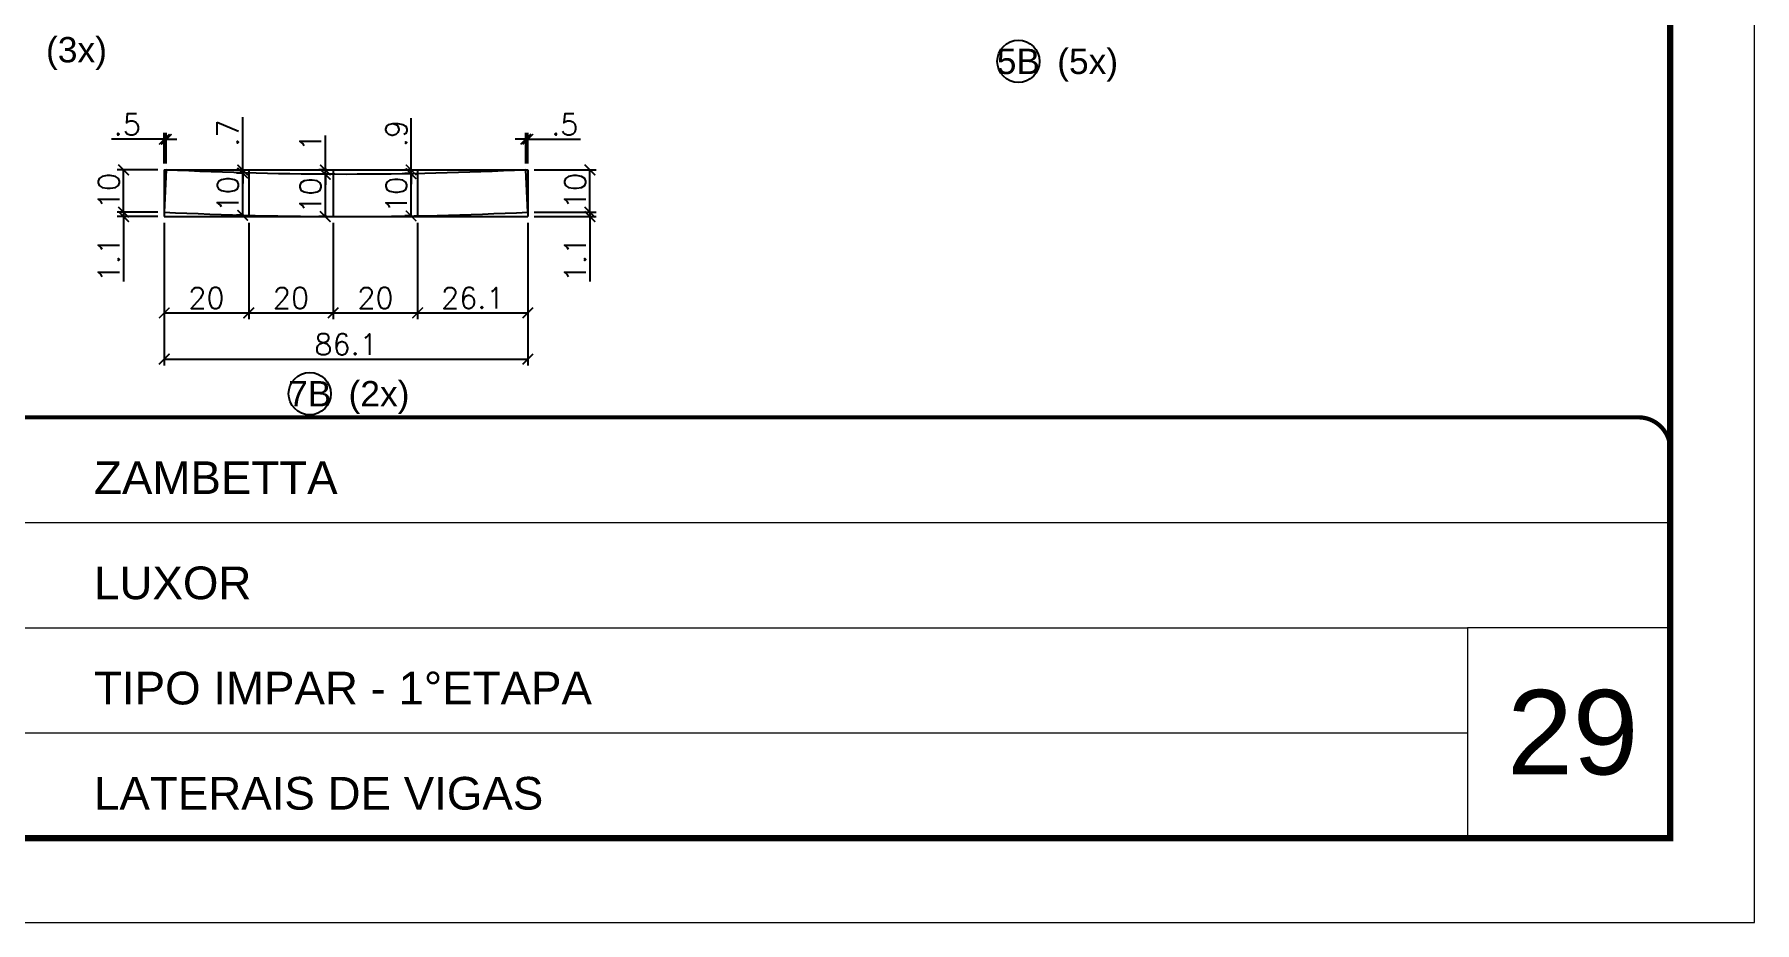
# Model space of a CAD drawing. Extents: x 3309 to 9563, y -2522 to 14608.
# Drawn here: x 3980 to 4794, y 5518 to 5938 of the extents above; entities that cross this region are included whole.
import ezdxf
from ezdxf.enums import TextEntityAlignment as Align

# ---------------------------------------------------------------- set-up
doc = ezdxf.new("R2010")
doc.units = 0
doc.header["$PDMODE"] = 35
doc.header["$PDSIZE"] = -10
doc.linetypes.add('CONTINUO', pattern=[0])
doc.linetypes.add('DASHED', pattern=[0.75, 0.5, -0.25])
for name, color, linetype, lineweight in [('CARIMBO', 255, 'Continuous', 9), ('Folhas', 255, 'Continuous', 9), ('SARRAFO DE PRESSAO', 251, 'DASHED', 9)]:
    doc.layers.add(name, color=color, linetype=linetype, lineweight=lineweight)
doc.layers.add('COTA', color=241, linetype='Continuous')
doc.layers.add('Romaneio', color=10, linetype='Continuous')
doc.styles.add('ARIAL', font='arial.ttf')
doc.styles.add('Romans', font='romans.shx')
doc.dimstyles.new('Cota Seção (2x)', dxfattribs={"dimtxt": 10, "dimasz": 5, "dimexe": 3, "dimexo": 3, "dimgap": 2, "dimtad": 3, "dimdec": 1, "dimlfac": 0.5, "dimzin": 12, "dimdsep": 46, "dimtxsty": 'Romans', "dimblk": 'ARCHTICK', "dimcen": 0, "dimclrd": 4, "dimclre": 4, "dimclrt": 1, "dimadec": 1, "dimazin": 3, "dimtfac": 1, "dimtdec": 1, "dimtmove": 0, "dimatfit": 3, "dimldrblk": 'OBLIQUE', "dimfxl": 1, "dimtolj": 1, "dimtzin": 12, "dimarcsym": 0})

# ---------------------------------------------------------------- blocks, each defined once
blk = doc.blocks.new('9999999999')
at = {"color": 30, "linetype": 'CONTINUO'}
for p, q in [((98564.56, 34379.64), (99583.98, 34379.64)), ((98564.56, 34329.83), (99487.98, 34329.83)), ((99583.98, 34329.83), (99487.98, 34329.83)), ((99487.98, 34329.83), (99487.98, 34230.21)), ((98564.56, 34280.02), (99487.98, 34280.02))]:
    blk.add_line(p, q, dxfattribs=at)
at = {"color": 30, "linetype": 'CONTINUO', "const_width": 2}
blk.add_lwpolyline([(99583.98, 34230.21), (99583.98, 34414.45, 0.414214), (99568.98, 34429.45), (98228.98, 34429.45, 0.414214), (98213.98, 34414.45), (98213.98, 34245.21, 0.414214), (98228.98, 34230.21), (99583.98, 34230.21)], format="xyb", dxfattribs=at)
at = {"layer": 'Folhas'}
blk.add_lwpolyline([(98138.98, 34190.21), (99623.98, 34190.21), (99623.98, 35240.21), (98138.98, 35240.21)], close=True, dxfattribs=at)
at = {"layer": 'Folhas', "color": 30, "const_width": 3}
blk.add_lwpolyline([(98213.98, 34230.21), (99583.98, 34230.21), (99583.98, 35200.21), (98213.98, 35200.21)], close=True, dxfattribs=at)
at = {"color": 7, "linetype": 'Continuous', "ltscale": 5, "style": 'ARIAL'}
for s, height, p in [('ZAMBETTA', 15.483, (98837.68, 34393.13)), ('LUXOR', 15.483, (98837.68, 34343.32)), ('TIPO IMPAR - 1°ETAPA', 15.4829, (98837.68, 34293.51)), ('LATERAIS DE VIGAS', 15.4829, (98837.68, 34243.7))]:
    blk.add_text(s, height=height, dxfattribs=at).set_placement(p)
blk = doc.blocks.new('_ArchTick')
at = {"color": 0, "linetype": 'ByBlock', "const_width": 0.15}
blk.add_lwpolyline([(-0.5, -0.5), (0.5, 0.5)], dxfattribs=at)
blk = doc.blocks.new('*D3406')
at = {"layer": 'COTA', "color": 4, "lineweight": -2, "transparency": 16777216}
for p, q in [((4041.31, 5849.14), (4041.31, 5781.66)), ((4213.49, 5849.14), (4213.49, 5781.66)), ((4041.31, 5784.66), (4213.49, 5784.66))]:
    blk.add_line(p, q, dxfattribs=at)
at = {"layer": 'Defpoints', "color": 0, "transparency": 16777216}
for p in [(4041.31, 5852.14), (4213.49, 5852.14), (4213.49, 5784.66)]:
    blk.add_point(p, dxfattribs=at)
at = {"layer": 'COTA', "color": 4, "lineweight": -2, "transparency": 16777216, "xscale": 5, "yscale": 5, "zscale": 5, "rotation": 180}
blk.add_blockref('_ArchTick', (4041.31, 5784.66), dxfattribs=at)
at = {"layer": 'COTA', "color": 4, "lineweight": -2, "transparency": 16777216, "xscale": 5, "yscale": 5, "zscale": 5}
blk.add_blockref('_ArchTick', (4213.49, 5784.66), dxfattribs=at)
at = {"layer": 'COTA', "color": 1, "transparency": 16777216, "insert": (4127.4, 5791.66), "char_height": 10, "attachment_point": 5, "style": 'Romans'}
blk.add_mtext('\\A1;86.1', dxfattribs=at)
blk = doc.blocks.new('_Oblique')
at = {"color": 0, "linetype": 'ByBlock', "lineweight": -2}
blk.add_line((-0.5, -0.5), (0.5, 0.5), dxfattribs=at)
blk = doc.blocks.new('*D3407')
at = {"layer": 'COTA', "color": 4, "lineweight": -2, "transparency": 16777216}
for p, q in [((4041.31, 5849.14), (4041.31, 5803.54)), ((4081.31, 5849.14), (4081.31, 5803.54)), ((4041.31, 5806.54), (4081.31, 5806.54))]:
    blk.add_line(p, q, dxfattribs=at)
at = {"layer": 'Defpoints', "color": 0, "transparency": 16777216}
for p in [(4041.31, 5852.14), (4081.31, 5852.14), (4081.31, 5806.54)]:
    blk.add_point(p, dxfattribs=at)
at = {"layer": 'COTA', "color": 4, "lineweight": -2, "transparency": 16777216, "xscale": 5, "yscale": 5, "zscale": 5, "rotation": 180}
blk.add_blockref('_ArchTick', (4041.31, 5806.54), dxfattribs=at)
at = {"layer": 'COTA', "color": 4, "lineweight": -2, "transparency": 16777216, "xscale": 5, "yscale": 5, "zscale": 5}
blk.add_blockref('_ArchTick', (4081.31, 5806.54), dxfattribs=at)
at = {"layer": 'COTA', "color": 1, "transparency": 16777216, "insert": (4061.31, 5813.54), "char_height": 10, "attachment_point": 5, "style": 'Romans'}
blk.add_mtext('\\A1;20', dxfattribs=at)
blk = doc.blocks.new('*D3408')
at = {"layer": 'COTA', "color": 4, "lineweight": -2, "transparency": 16777216}
for p, q in [((4081.31, 5849.14), (4081.31, 5803.54)), ((4121.31, 5849.14), (4121.31, 5803.54)), ((4081.31, 5806.54), (4121.31, 5806.54))]:
    blk.add_line(p, q, dxfattribs=at)
at = {"layer": 'Defpoints', "color": 0, "transparency": 16777216}
for p in [(4081.31, 5852.14), (4121.31, 5852.14), (4121.31, 5806.54)]:
    blk.add_point(p, dxfattribs=at)
at = {"layer": 'COTA', "color": 4, "lineweight": -2, "transparency": 16777216, "xscale": 5, "yscale": 5, "zscale": 5, "rotation": 180}
blk.add_blockref('_ArchTick', (4081.31, 5806.54), dxfattribs=at)
at = {"layer": 'COTA', "color": 4, "lineweight": -2, "transparency": 16777216, "xscale": 5, "yscale": 5, "zscale": 5}
blk.add_blockref('_ArchTick', (4121.31, 5806.54), dxfattribs=at)
at = {"layer": 'COTA', "color": 1, "transparency": 16777216, "insert": (4101.31, 5813.54), "char_height": 10, "attachment_point": 5, "style": 'Romans'}
blk.add_mtext('\\A1;20', dxfattribs=at)
blk = doc.blocks.new('*D3409')
at = {"layer": 'COTA', "color": 4, "lineweight": -2, "transparency": 16777216}
for p, q in [((4121.31, 5849.14), (4121.31, 5803.54)), ((4161.31, 5849.14), (4161.31, 5803.54)), ((4121.31, 5806.54), (4161.31, 5806.54))]:
    blk.add_line(p, q, dxfattribs=at)
at = {"layer": 'Defpoints', "color": 0, "transparency": 16777216}
for p in [(4121.31, 5852.14), (4161.31, 5852.14), (4161.31, 5806.54)]:
    blk.add_point(p, dxfattribs=at)
at = {"layer": 'COTA', "color": 4, "lineweight": -2, "transparency": 16777216, "xscale": 5, "yscale": 5, "zscale": 5, "rotation": 180}
blk.add_blockref('_ArchTick', (4121.31, 5806.54), dxfattribs=at)
at = {"layer": 'COTA', "color": 4, "lineweight": -2, "transparency": 16777216, "xscale": 5, "yscale": 5, "zscale": 5}
blk.add_blockref('_ArchTick', (4161.31, 5806.54), dxfattribs=at)
at = {"layer": 'COTA', "color": 1, "transparency": 16777216, "insert": (4141.31, 5813.54), "char_height": 10, "attachment_point": 5, "style": 'Romans'}
blk.add_mtext('\\A1;20', dxfattribs=at)
blk = doc.blocks.new('*D3410')
at = {"layer": 'COTA', "color": 4, "lineweight": -2, "transparency": 16777216}
for p, q in [((4161.31, 5849.14), (4161.31, 5803.54)), ((4213.49, 5849.14), (4213.49, 5803.54)), ((4161.31, 5806.54), (4213.49, 5806.54))]:
    blk.add_line(p, q, dxfattribs=at)
at = {"layer": 'Defpoints', "color": 0, "transparency": 16777216}
for p in [(4161.31, 5852.14), (4213.49, 5852.14), (4213.49, 5806.54)]:
    blk.add_point(p, dxfattribs=at)
at = {"layer": 'COTA', "color": 4, "lineweight": -2, "transparency": 16777216, "xscale": 5, "yscale": 5, "zscale": 5, "rotation": 180}
blk.add_blockref('_ArchTick', (4161.31, 5806.54), dxfattribs=at)
at = {"layer": 'COTA', "color": 4, "lineweight": -2, "transparency": 16777216, "xscale": 5, "yscale": 5, "zscale": 5}
blk.add_blockref('_ArchTick', (4213.49, 5806.54), dxfattribs=at)
at = {"layer": 'COTA', "color": 1, "transparency": 16777216, "insert": (4187.4, 5813.54), "char_height": 10, "attachment_point": 5, "style": 'Romans'}
blk.add_mtext('\\A1;26.1', dxfattribs=at)
blk = doc.blocks.new('*D3411')
at = {"layer": 'COTA', "color": 4, "lineweight": -2, "transparency": 16777216}
for p, q in [((4022.06, 5854.24), (4022.06, 5859.24)), ((4038.31, 5854.24), (4019.06, 5854.24)), ((4038.31, 5852.14), (4019.06, 5852.14)), ((4022.06, 5854.24), (4022.06, 5852.14)), ((4022.06, 5852.14), (4022.06, 5821.47))]:
    blk.add_line(p, q, dxfattribs=at)
at = {"layer": 'Defpoints', "color": 0, "transparency": 16777216}
for p in [(4022.06, 5852.14), (4041.31, 5854.24), (4041.31, 5852.14)]:
    blk.add_point(p, dxfattribs=at)
at = {"layer": 'COTA', "color": 4, "lineweight": -2, "transparency": 16777216, "xscale": 5, "yscale": 5, "zscale": 5}
for p, rotation in [((4022.06, 5854.24), 270), ((4022.06, 5852.14), 90)]:
    blk.add_blockref('_ArchTick', p, dxfattribs=dict(at, rotation=rotation))
at = {"layer": 'COTA', "color": 1, "transparency": 16777216, "insert": (4015.06, 5831.8), "char_height": 10, "attachment_point": 5, "rotation": 90, "style": 'Romans'}
blk.add_mtext('\\A1;1.1', dxfattribs=at)
blk = doc.blocks.new('*D3412')
at = {"layer": 'COTA', "color": 4, "lineweight": -2, "transparency": 16777216}
for p, q in [((4038.31, 5874.22), (4019.06, 5874.22)), ((4022.06, 5854.24), (4022.06, 5874.22)), ((4038.31, 5854.24), (4019.06, 5854.24))]:
    blk.add_line(p, q, dxfattribs=at)
at = {"layer": 'Defpoints', "color": 0, "transparency": 16777216}
for p in [(4022.06, 5874.22), (4041.31, 5874.22), (4041.31, 5854.24)]:
    blk.add_point(p, dxfattribs=at)
at = {"layer": 'COTA', "color": 4, "lineweight": -2, "transparency": 16777216, "xscale": 5, "yscale": 5, "zscale": 5}
for p, rotation in [((4022.06, 5874.22), 90), ((4022.06, 5854.24), 270)]:
    blk.add_blockref('_ArchTick', p, dxfattribs=dict(at, rotation=rotation))
at = {"layer": 'COTA', "color": 1, "transparency": 16777216, "insert": (4015.06, 5864.23), "char_height": 10, "attachment_point": 5, "rotation": 90, "style": 'Romans'}
blk.add_mtext('\\A1;10', dxfattribs=at)
blk = doc.blocks.new('*D3413')
at = {"layer": 'COTA', "color": 4, "lineweight": -2, "transparency": 16777216}
for p, q in [((4242.87, 5854.24), (4242.87, 5859.24)), ((4216.49, 5852.14), (4245.87, 5852.14)), ((4216.52, 5854.24), (4245.87, 5854.24)), ((4242.87, 5854.24), (4242.87, 5852.14)), ((4242.87, 5852.14), (4242.87, 5821.47))]:
    blk.add_line(p, q, dxfattribs=at)
at = {"layer": 'Defpoints', "color": 0, "transparency": 16777216}
for p in [(4213.49, 5852.14), (4213.52, 5854.24), (4242.87, 5852.14)]:
    blk.add_point(p, dxfattribs=at)
at = {"layer": 'COTA', "color": 4, "lineweight": -2, "transparency": 16777216, "xscale": 5, "yscale": 5, "zscale": 5}
for p, rotation in [((4242.87, 5854.24), 270), ((4242.87, 5852.14), 90)]:
    blk.add_blockref('_ArchTick', p, dxfattribs=dict(at, rotation=rotation))
at = {"layer": 'COTA', "color": 1, "transparency": 16777216, "insert": (4235.87, 5831.8), "char_height": 10, "attachment_point": 5, "rotation": 90, "style": 'Romans'}
blk.add_mtext('\\A1;1.1', dxfattribs=at)
blk = doc.blocks.new('*D3414')
at = {"layer": 'COTA', "color": 4, "lineweight": -2, "transparency": 16777216}
for p, q in [((4216.52, 5874.22), (4245.87, 5874.22)), ((4242.87, 5854.24), (4242.87, 5874.22)), ((4216.52, 5854.24), (4245.87, 5854.24))]:
    blk.add_line(p, q, dxfattribs=at)
at = {"layer": 'Defpoints', "color": 0, "transparency": 16777216}
for p in [(4213.52, 5874.22), (4242.87, 5874.22), (4213.52, 5854.24)]:
    blk.add_point(p, dxfattribs=at)
at = {"layer": 'COTA', "color": 4, "lineweight": -2, "transparency": 16777216, "xscale": 5, "yscale": 5, "zscale": 5}
for p, rotation in [((4242.87, 5874.22), 90), ((4242.87, 5854.24), 270)]:
    blk.add_blockref('_ArchTick', p, dxfattribs=dict(at, rotation=rotation))
at = {"layer": 'COTA', "color": 1, "transparency": 16777216, "insert": (4235.87, 5864.23), "char_height": 10, "attachment_point": 5, "rotation": 90, "style": 'Romans'}
blk.add_mtext('\\A1;10', dxfattribs=at)
blk = doc.blocks.new('*D3415')
at = {"layer": 'COTA', "color": 4, "lineweight": -2, "transparency": 16777216}
for p, q in [((4041.31, 5877.26), (4041.31, 5891.75)), ((4042.28, 5877.22), (4042.28, 5891.75)), ((4041.31, 5888.75), (4016.35, 5888.75)), ((4042.28, 5888.75), (4041.31, 5888.75)), ((4042.28, 5888.75), (4047.28, 5888.75))]:
    blk.add_line(p, q, dxfattribs=at)
at = {"layer": 'Defpoints', "color": 0, "transparency": 16777216}
for p in [(4041.31, 5888.75), (4041.31, 5874.26), (4042.28, 5874.22)]:
    blk.add_point(p, dxfattribs=at)
at = {"layer": 'COTA', "color": 4, "lineweight": -2, "transparency": 16777216, "xscale": 5, "yscale": 5, "zscale": 5}
blk.add_blockref('_ArchTick', (4041.31, 5888.75), dxfattribs=at)
at = {"layer": 'COTA', "color": 4, "lineweight": -2, "transparency": 16777216, "xscale": 5, "yscale": 5, "zscale": 5, "rotation": 180}
blk.add_blockref('_ArchTick', (4042.28, 5888.75), dxfattribs=at)
at = {"layer": 'COTA', "color": 1, "transparency": 16777216, "insert": (4023.83, 5895.75), "char_height": 10, "attachment_point": 5, "style": 'Romans'}
blk.add_mtext('\\A1;.5', dxfattribs=at)
blk = doc.blocks.new('*D3416')
at = {"layer": 'COTA', "color": 4, "lineweight": -2, "transparency": 16777216}
for p, q in [((4078.31, 5872.75), (4075.45, 5872.75)), ((4078.45, 5852.74), (4078.45, 5872.75)), ((4078.31, 5852.74), (4075.45, 5852.74))]:
    blk.add_line(p, q, dxfattribs=at)
at = {"layer": 'Defpoints', "color": 0, "transparency": 16777216}
for p in [(4078.45, 5872.75), (4081.31, 5872.75), (4081.31, 5852.74)]:
    blk.add_point(p, dxfattribs=at)
at = {"layer": 'COTA', "color": 4, "lineweight": -2, "transparency": 16777216, "xscale": 5, "yscale": 5, "zscale": 5}
for p, rotation in [((4078.45, 5872.75), 90), ((4078.45, 5852.74), 270)]:
    blk.add_blockref('_ArchTick', p, dxfattribs=dict(at, rotation=rotation))
at = {"layer": 'COTA', "color": 1, "transparency": 16777216, "insert": (4071.45, 5862.74), "char_height": 10, "attachment_point": 5, "rotation": 90, "style": 'Romans'}
blk.add_mtext('\\A1;10', dxfattribs=at)
blk = doc.blocks.new('*D3417')
at = {"layer": 'COTA', "color": 4, "lineweight": -2, "transparency": 16777216}
for p, q in [((4078.45, 5874.22), (4078.45, 5899.17)), ((4078.31, 5874.22), (4075.45, 5874.22)), ((4078.45, 5872.75), (4078.45, 5874.22)), ((4078.31, 5872.75), (4075.45, 5872.75)), ((4078.45, 5872.75), (4078.45, 5867.75))]:
    blk.add_line(p, q, dxfattribs=at)
at = {"layer": 'Defpoints', "color": 0, "transparency": 16777216}
for p in [(4078.45, 5874.22), (4081.31, 5874.22), (4081.31, 5872.75)]:
    blk.add_point(p, dxfattribs=at)
at = {"layer": 'COTA', "color": 4, "lineweight": -2, "transparency": 16777216, "xscale": 5, "yscale": 5, "zscale": 5}
for p, rotation in [((4078.45, 5874.22), 270), ((4078.45, 5872.75), 90)]:
    blk.add_blockref('_ArchTick', p, dxfattribs=dict(at, rotation=rotation))
at = {"layer": 'COTA', "color": 1, "transparency": 16777216, "insert": (4071.45, 5891.69), "char_height": 10, "attachment_point": 5, "rotation": 90, "style": 'Romans'}
blk.add_mtext('\\A1;.7', dxfattribs=at)
blk = doc.blocks.new('*D3418')
at = {"layer": 'COTA', "color": 4, "lineweight": -2, "transparency": 16777216}
for p, q in [((4118.31, 5872.15), (4114.59, 5872.15)), ((4117.59, 5852.15), (4117.59, 5872.15)), ((4118.31, 5852.15), (4114.59, 5852.15))]:
    blk.add_line(p, q, dxfattribs=at)
at = {"layer": 'Defpoints', "color": 0, "transparency": 16777216}
for p in [(4117.59, 5872.15), (4121.31, 5872.15), (4121.31, 5852.15)]:
    blk.add_point(p, dxfattribs=at)
at = {"layer": 'COTA', "color": 4, "lineweight": -2, "transparency": 16777216, "xscale": 5, "yscale": 5, "zscale": 5}
for p, rotation in [((4117.59, 5872.15), 90), ((4117.59, 5852.15), 270)]:
    blk.add_blockref('_ArchTick', p, dxfattribs=dict(at, rotation=rotation))
at = {"layer": 'COTA', "color": 1, "transparency": 16777216, "insert": (4110.59, 5862.15), "char_height": 10, "attachment_point": 5, "rotation": 90, "style": 'Romans'}
blk.add_mtext('\\A1;10', dxfattribs=at)
blk = doc.blocks.new('*D3419')
at = {"layer": 'COTA', "color": 4, "lineweight": -2, "transparency": 16777216}
for p, q in [((4117.59, 5874.22), (4117.59, 5890.6)), ((4118.31, 5874.22), (4114.59, 5874.22)), ((4117.59, 5872.15), (4117.59, 5874.22)), ((4118.31, 5872.15), (4114.59, 5872.15)), ((4117.59, 5872.15), (4117.59, 5867.15))]:
    blk.add_line(p, q, dxfattribs=at)
at = {"layer": 'Defpoints', "color": 0, "transparency": 16777216}
for p in [(4117.59, 5874.22), (4121.31, 5874.22), (4121.31, 5872.15)]:
    blk.add_point(p, dxfattribs=at)
at = {"layer": 'COTA', "color": 4, "lineweight": -2, "transparency": 16777216, "xscale": 5, "yscale": 5, "zscale": 5}
for p, rotation in [((4117.59, 5874.22), 270), ((4117.59, 5872.15), 90)]:
    blk.add_blockref('_ArchTick', p, dxfattribs=dict(at, rotation=rotation))
at = {"layer": 'COTA', "color": 1, "transparency": 16777216, "insert": (4110.59, 5887.41), "char_height": 10, "attachment_point": 5, "rotation": 90, "style": 'Romans'}
blk.add_mtext('\\A1;1', dxfattribs=at)
blk = doc.blocks.new('*D3420')
at = {"layer": 'COTA', "color": 4, "lineweight": -2, "transparency": 16777216}
for p, q in [((4158.31, 5872.47), (4155.19, 5872.47)), ((4158.19, 5852.46), (4158.19, 5872.47)), ((4158.31, 5852.46), (4155.19, 5852.46))]:
    blk.add_line(p, q, dxfattribs=at)
at = {"layer": 'Defpoints', "color": 0, "transparency": 16777216}
for p in [(4158.19, 5872.47), (4161.31, 5872.47), (4161.31, 5852.46)]:
    blk.add_point(p, dxfattribs=at)
at = {"layer": 'COTA', "color": 4, "lineweight": -2, "transparency": 16777216, "xscale": 5, "yscale": 5, "zscale": 5}
for p, rotation in [((4158.19, 5872.47), 90), ((4158.19, 5852.46), 270)]:
    blk.add_blockref('_ArchTick', p, dxfattribs=dict(at, rotation=rotation))
at = {"layer": 'COTA', "color": 1, "transparency": 16777216, "insert": (4151.19, 5862.46), "char_height": 10, "attachment_point": 5, "rotation": 90, "style": 'Romans'}
blk.add_mtext('\\A1;10', dxfattribs=at)
blk = doc.blocks.new('*D3421')
at = {"layer": 'COTA', "color": 4, "lineweight": -2, "transparency": 16777216}
for p, q in [((4158.19, 5874.22), (4158.19, 5898.69)), ((4158.31, 5874.22), (4155.19, 5874.22)), ((4158.19, 5872.47), (4158.19, 5874.22)), ((4158.31, 5872.47), (4155.19, 5872.47)), ((4158.19, 5872.47), (4158.19, 5867.47))]:
    blk.add_line(p, q, dxfattribs=at)
at = {"layer": 'Defpoints', "color": 0, "transparency": 16777216}
for p in [(4158.19, 5874.22), (4161.31, 5874.22), (4161.31, 5872.47)]:
    blk.add_point(p, dxfattribs=at)
at = {"layer": 'COTA', "color": 4, "lineweight": -2, "transparency": 16777216, "xscale": 5, "yscale": 5, "zscale": 5}
for p, rotation in [((4158.19, 5874.22), 270), ((4158.19, 5872.47), 90)]:
    blk.add_blockref('_ArchTick', p, dxfattribs=dict(at, rotation=rotation))
at = {"layer": 'COTA', "color": 1, "transparency": 16777216, "insert": (4151.19, 5891.45), "char_height": 10, "attachment_point": 5, "rotation": 90, "style": 'Romans'}
blk.add_mtext('\\A1;.9', dxfattribs=at)
blk = doc.blocks.new('*D3422')
at = {"layer": 'COTA', "color": 4, "lineweight": -2, "transparency": 16777216}
for p, q in [((4212.54, 5877.22), (4212.54, 5891.75)), ((4213.49, 5877.22), (4213.49, 5891.75)), ((4212.54, 5888.75), (4207.54, 5888.75)), ((4212.54, 5888.75), (4213.49, 5888.75)), ((4213.49, 5888.75), (4238.44, 5888.75))]:
    blk.add_line(p, q, dxfattribs=at)
at = {"layer": 'Defpoints', "color": 0, "transparency": 16777216}
for p in [(4213.49, 5888.75), (4212.54, 5874.22), (4213.49, 5874.22)]:
    blk.add_point(p, dxfattribs=at)
at = {"layer": 'COTA', "color": 4, "lineweight": -2, "transparency": 16777216, "xscale": 5, "yscale": 5, "zscale": 5}
blk.add_blockref('_ArchTick', (4212.54, 5888.75), dxfattribs=at)
at = {"layer": 'COTA', "color": 4, "lineweight": -2, "transparency": 16777216, "xscale": 5, "yscale": 5, "zscale": 5, "rotation": 180}
blk.add_blockref('_ArchTick', (4213.49, 5888.75), dxfattribs=at)
at = {"layer": 'COTA', "color": 1, "transparency": 16777216, "insert": (4230.96, 5895.75), "char_height": 10, "attachment_point": 5, "style": 'Romans'}
blk.add_mtext('\\A1;.5', dxfattribs=at)

msp = doc.modelspace()

# ---------------------------------------------------------------- linework, layer by layer
at = {"linetype": 'Continuous'}
msp.add_lwpolyline([(4212.54, 5874.22, -0.024424), (4042.28, 5874.22), (4041.31, 5854.24, 0.024424), (4213.52, 5854.24)], format="xyb", close=True, dxfattribs=at)
at = {"layer": 'COTA'}
for p, q in [((4041.31, 5874.22), (4213.49, 5874.22)), ((4041.31, 5874.22), (4041.31, 5852.14)), ((4081.31, 5874.22), (4081.31, 5852.14)), ((4121.31, 5874.22), (4121.31, 5852.14)), ((4161.31, 5874.22), (4161.31, 5852.14)), ((4213.49, 5874.22), (4213.49, 5852.14)), ((4041.31, 5852.14), (4213.49, 5852.14))]:
    msp.add_line(p, q, dxfattribs=at)
at = {"layer": 'Romaneio', "color": 1, "linetype": 'ByBlock'}
for centre in [(4445.77, 5925.64), (4110.22, 5768.28)]:
    msp.add_circle(centre, 10, dxfattribs=at)

# ---------------------------------------------------------------- block references
at = {"layer": 'SARRAFO DE PRESSAO', "color": 6, "linetype": 'ByBlock'}
msp.add_blockref('9999999999', (-94829.61, -28672.37), dxfattribs=at)

# ---------------------------------------------------------------- texts
at = {"layer": 'CARIMBO', "style": 'ARIAL'}
msp.add_text('29', height=40, dxfattribs=at).set_placement((4677.23, 5587.98))
at = {"layer": 'Romaneio', "color": 255, "linetype": 'ByBlock', "style": 'ARIAL'}
for s, p in [('(3x)', (3999.76, 5931.15)), ('5B', (4445.77, 5925.64)), ('(5x)', (4478.56, 5925.64)), ('7B', (4110.22, 5768.28)), ('(2x)', (4143, 5768.28))]:
    msp.add_text(s, height=12, dxfattribs=at).set_placement(p, align=Align.MIDDLE_CENTER)

# ---------------------------------------------------------------- dimensions: what is measured, and where the dimension line sits
at = {"layer": 'COTA'}
for base, p1, p2, picture, middle in [((4041.31, 5888.75), (4042.28, 5874.22), (4041.31, 5874.26), '*D3415', (4023.83, 5895.75)), ((4213.49, 5888.75), (4212.54, 5874.22), (4213.49, 5874.22), '*D3422', (4230.96, 5895.75)), ((4213.49, 5784.66), (4041.31, 5852.14), (4213.49, 5852.14), '*D3406', (4127.4, 5791.66)), ((4081.31, 5806.54), (4041.31, 5852.14), (4081.31, 5852.14), '*D3407', (4061.31, 5813.54)), ((4121.31, 5806.54), (4081.31, 5852.14), (4121.31, 5852.14), '*D3408', (4101.31, 5813.54)), ((4161.31, 5806.54), (4121.31, 5852.14), (4161.31, 5852.14), '*D3409', (4141.31, 5813.54))]:
    dim = msp.add_linear_dim(base=base, p1=p1, p2=p2, dimstyle='Cota Seção (2x)', dxfattribs=at)
    dim.commit()
    dim.dimension.update_dxf_attribs({"geometry": picture, "text_midpoint": middle})
for base, p1, p2, picture, middle in [((4078.45, 5874.22), (4081.31, 5872.75), (4081.31, 5874.22), '*D3417', (4071.45, 5891.69)), ((4158.19, 5874.22), (4161.31, 5872.47), (4161.31, 5874.22), '*D3421', (4151.19, 5891.45)), ((4117.59, 5874.22), (4121.31, 5872.15), (4121.31, 5874.22), '*D3419', (4110.59, 5887.41)), ((4022.06, 5874.22), (4041.31, 5854.24), (4041.31, 5874.22), '*D3412', (4015.06, 5864.23)), ((4078.45, 5872.75), (4081.31, 5852.74), (4081.31, 5872.75), '*D3416', (4071.45, 5862.74)), ((4117.59, 5872.15), (4121.31, 5852.15), (4121.31, 5872.15), '*D3418', (4110.59, 5862.15)), ((4158.19, 5872.47), (4161.31, 5852.46), (4161.31, 5872.47), '*D3420', (4151.19, 5862.46)), ((4242.87, 5874.22), (4213.52, 5854.24), (4213.52, 5874.22), '*D3414', (4235.87, 5864.23)), ((4022.0633, 5852.1364), (4041.307, 5854.2394), (4041.307, 5852.1364), '*D3411', (4015.0633, 5831.8031)), ((4242.8739, 5852.1364), (4213.5178, 5854.2394), (4213.4887, 5852.1364), '*D3413', (4235.8739, 5831.8031))]:
    dim = msp.add_linear_dim(base=base, p1=p1, p2=p2, angle=90, dimstyle='Cota Seção (2x)', dxfattribs=at)
    dim.commit()
    dim.dimension.update_dxf_attribs({"geometry": picture, "text_midpoint": middle})
dim = msp.add_linear_dim(base=(4213.49, 5806.54), p1=(4161.31, 5852.14), p2=(4213.49, 5852.14), dimstyle='Cota Seção (2x)', override={"dimtmove": 1}, dxfattribs=at)
dim.commit()
dim.dimension.update_dxf_attribs({"geometry": '*D3410', "text_midpoint": (4187.4, 5813.54)})

doc.saveas('drawing.dxf')
